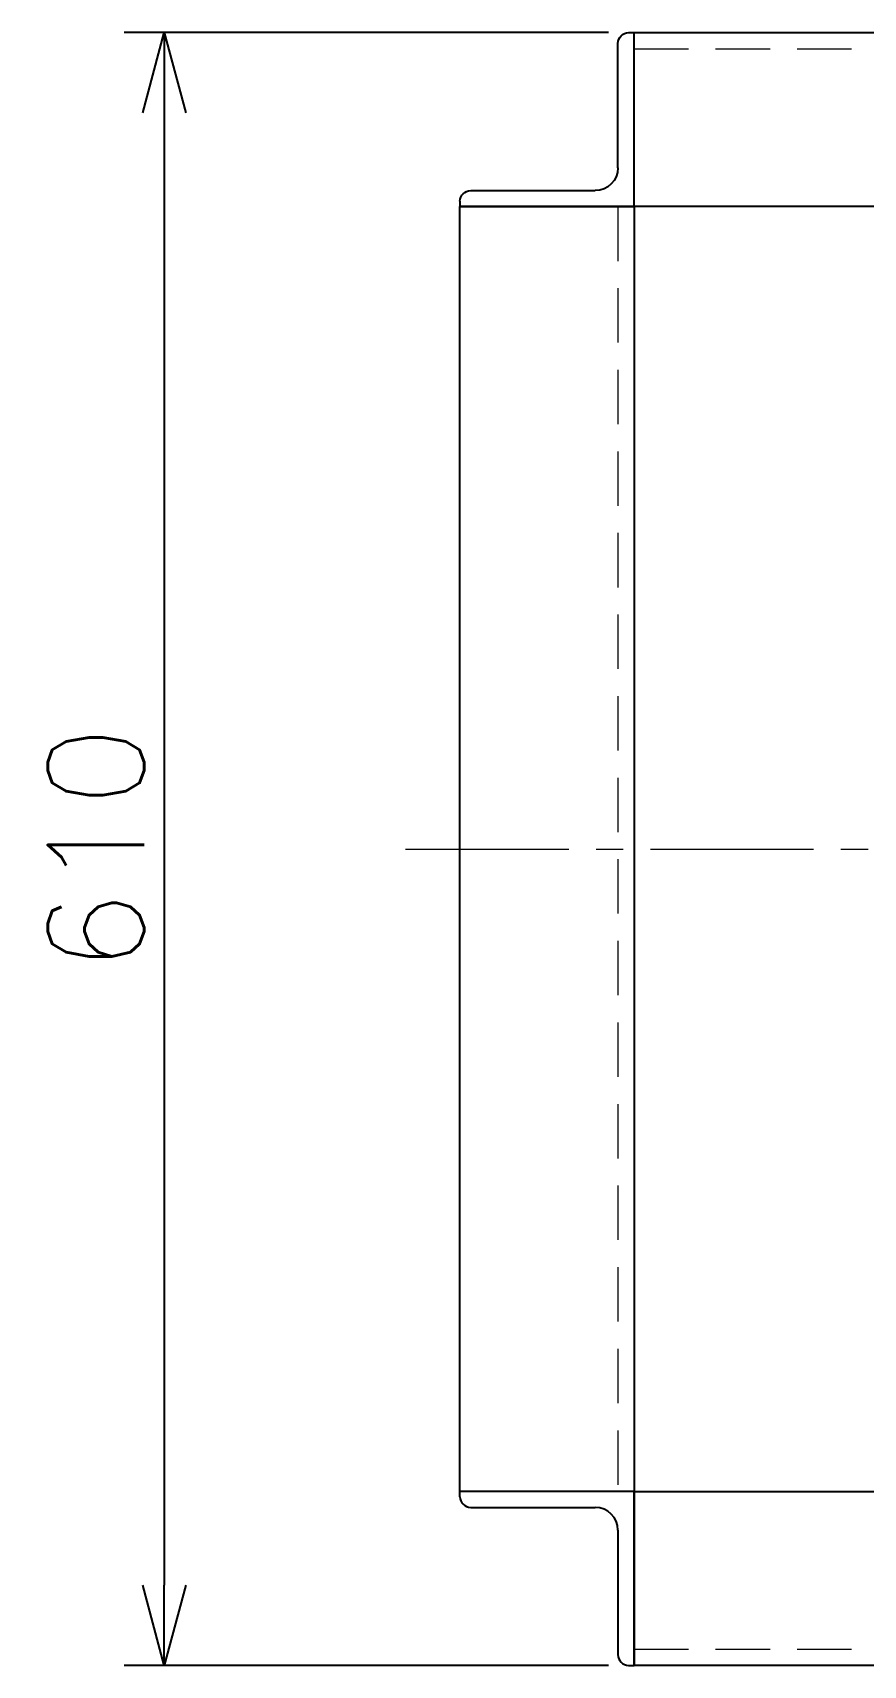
# Model space of a CAD drawing. Header units: millimetres. Extents: x 0 to 49006, y -7876 to 6995.
# Drawn here: x 30125 to 30435, y 5595 to 6205 of the extents above; entities that cross this region are included whole.
import ezdxf

# ---------------------------------------------------------------- set-up
doc = ezdxf.new("R2010")
doc.units = ezdxf.units.MM
doc.header["$LTSCALE"] = 3.2
doc.header["$PDMODE"] = 99
doc.header["$PDSIZE"] = 1
doc.linetypes.add('CENTER2', pattern=[28.575, 19.05, -3.175, 3.175, -3.175])
doc.linetypes.add('HIDDEN', pattern=[9.525, 6.35, -3.175])
for name, color, linetype, lineweight in [('01_NORMAL', 7, 'Continuous', 25), ('04_HIDDEN', 2, 'HIDDEN', 13), ('05_CENTER', 4, 'CENTER2', 13), ('08_DIM', 3, 'Continuous', 13)]:
    doc.layers.add(name, color=color, linetype=linetype, lineweight=lineweight)
doc.styles.add('KSS_TXT', font='txt.shx', dxfattribs={"bigfont": 'extfont2.shx'})
doc.dimstyles.new('KSS_DIM', dxfattribs={"dimscale": 12, "dimtxt": 3, "dimasz": 2.5, "dimexe": 1.25, "dimexo": 0.625, "dimtad": 1, "dimdsep": 46, "dimtxsty": 'KSS_TXT', "dimblk": 'OPEN30', "dimcen": 0, "dimazin": 2, "dimtfac": 0.75, "dimtmove": 0, "dimatfit": 3, "dimldrblk": 'OPEN30', "dimfxl": 1.25, "dimtolj": 1, "dimarcsym": 0})

# ---------------------------------------------------------------- blocks, each defined once
blk = doc.blocks.new('A$C402B3D07_1_1')
at = {"color": 0}
for p, q in [((0, 0), (-65, 0)), ((-65, -2), (-65, 0)), ((0, 0), (0, -65)), ((-61, -6), (-14.5, -6)), ((-6, -14.5), (-6, -61)), ((-2, -65), (0, -65))]:
    blk.add_line(p, q, dxfattribs=at)
for centre, radius, start, end in [((-61, -2), 4, 180, 270), ((-14.5, -14.5), 8.5, 0, 90), ((-2, -61), 4, 180, 270)]:
    blk.add_arc(centre, radius, start, end, dxfattribs=at)
blk = doc.blocks.new('A$C64152858_1_1')
at = {"color": 0}
for points in [[(-795, 300), (-1215, 300), (-1215, 365), (-35, 365), (-35, 300), (-315, 300)], [(-795, -180), (-1215, -180), (-1215, -245), (-35, -245), (-35, -180), (-315, -180)]]:
    blk.add_lwpolyline(points, dxfattribs=at)
blk.add_lwpolyline([(-1280, 300), (-1215, 300), (-1215, -180), (-1280, -180)], close=True, dxfattribs=at)
at = {"layer": '04_HIDDEN'}
for p, q in [((-1215, 359), (-35, 359)), ((-1221, 300), (-1221, -180)), ((-1215, -239), (-35, -239))]:
    blk.add_line(p, q, dxfattribs=at)
at = {"layer": '05_CENTER'}
blk.add_line((-1300.31, 60), (668.48, 60), dxfattribs=at)
at = {"layer": '01_NORMAL', "xscale": -1, "rotation": 180}
blk.add_blockref('A$C402B3D07_1_1', (-1215, 300), dxfattribs=at)
at = {"layer": '01_NORMAL'}
blk.add_blockref('A$C402B3D07_1_1', (-1215, -180), dxfattribs=at)
blk = doc.blocks.new('_Open30')
at = {"color": 0, "linetype": 'ByBlock', "lineweight": -2}
for p, q in [((-1, 0.268), (0, 0)), ((0, 0), (-1, -0.268)), ((0, 0), (-1, 0))]:
    blk.add_line(p, q, dxfattribs=at)
blk = doc.blocks.new('*D1967')
at = {"layer": '08_DIM', "color": 0, "lineweight": -2, "transparency": 16777216}
for p, q in [((30340.22, 6204.52), (30159.25, 6204.52)), ((30174.25, 6174.52), (30174.25, 5624.52)), ((30340.22, 5594.52), (30159.25, 5594.52))]:
    blk.add_line(p, q, dxfattribs=at)
at = {"layer": 'Defpoints', "color": 0, "transparency": 16777216}
for p in [(30347.72, 6204.52), (30174.25, 5594.52), (30347.72, 5594.52)]:
    blk.add_point(p, dxfattribs=at)
at = {"layer": '08_DIM', "color": 0, "lineweight": -2, "transparency": 16777216, "xscale": 30, "yscale": 30, "zscale": 30}
for p, rotation in [((30174.25, 6204.52), 90), ((30174.25, 5594.52), 270)]:
    blk.add_blockref('_Open30', p, dxfattribs=dict(at, rotation=rotation))
at = {"layer": '08_DIM', "color": 0, "transparency": 16777216, "insert": (30148.75, 5899.52), "char_height": 36, "attachment_point": 5, "rotation": 90, "style": 'KSS_TXT'}
blk.add_mtext('\\A1;610', dxfattribs=at)

msp = doc.modelspace()

# ---------------------------------------------------------------- linework, layer by layer
for points in [[(30769.722, 6139.523), (30349.722, 6139.523), (30349.722, 6204.523), (31329.722, 6204.523), (31329.722, 6139.523), (31249.722, 6139.523)], [(31249.722, 5659.523), (31329.722, 5659.523), (31329.722, 5594.523), (30349.722, 5594.523), (30349.722, 5659.523), (30769.722, 5659.523)]]:
    msp.add_lwpolyline(points)
msp.add_lwpolyline([(30284.722, 6139.523), (30349.722, 6139.523), (30349.722, 5659.523), (30284.722, 5659.523)], close=True)

# ---------------------------------------------------------------- block references
at = {"layer": '04_HIDDEN'}
msp.add_blockref('A$C64152858_1_1', (31564.722, 5839.523), dxfattribs=at)

# ---------------------------------------------------------------- dimensions: what is measured, and where the dimension line sits
at = {"layer": '08_DIM', "color": 1}
dim = msp.add_linear_dim(base=(30174.247, 5594.523), p1=(30347.722, 6204.523), p2=(30347.722, 5594.523), angle=90, dimstyle='KSS_DIM', override={"dimscale": 12}, dxfattribs=at)
dim.commit()
dim.dimension.update_dxf_attribs({"geometry": '*D1967', "text_midpoint": (30148.747, 5899.523)})

doc.saveas('drawing.dxf')
